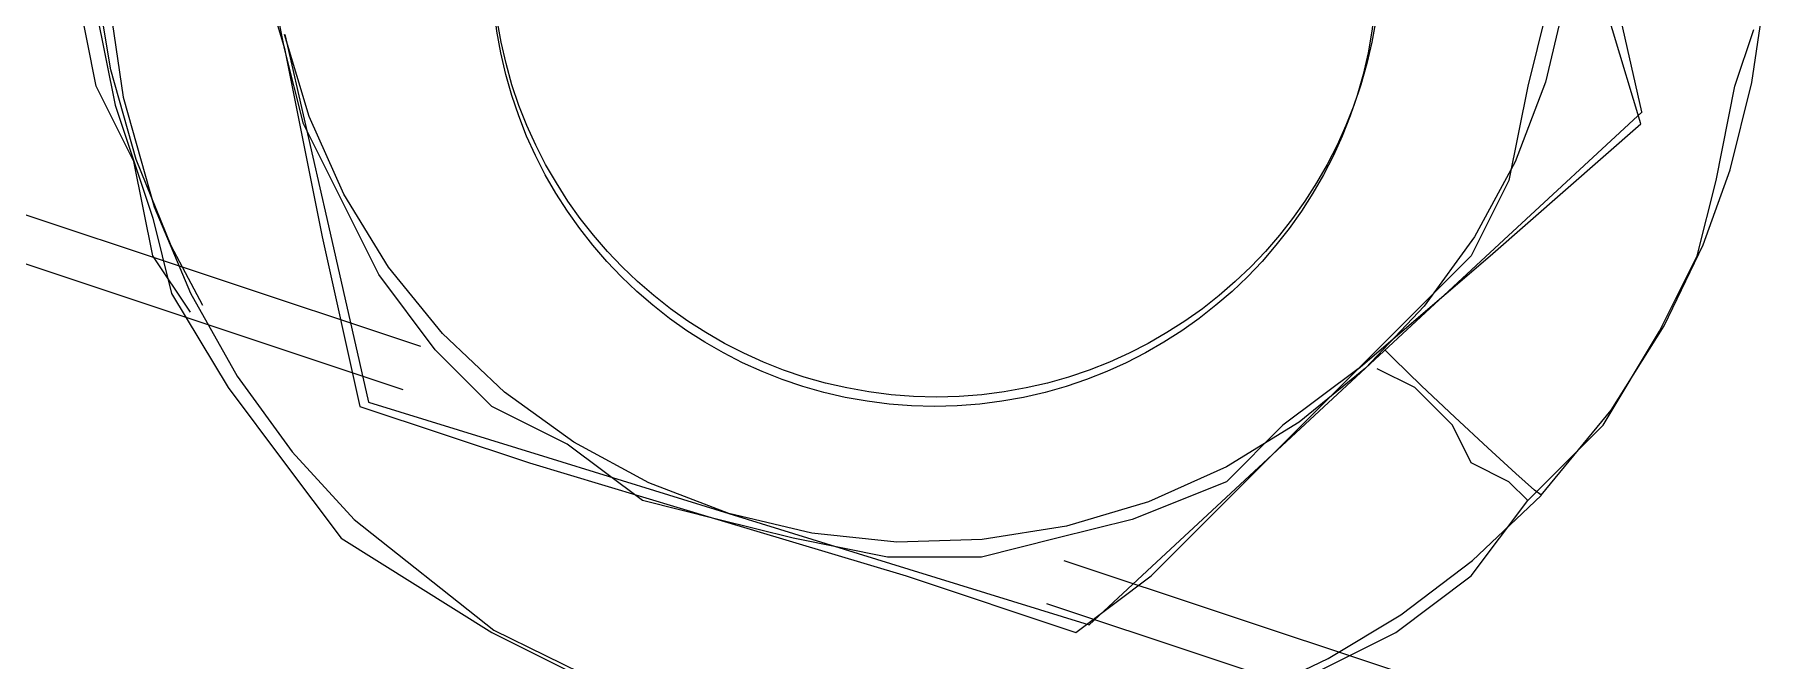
# Model space of a CAD drawing. Extents: x 3 to 592, y 5 to 207.
# Drawn here: x 62.644 to 65.88, y 51.63 to 52.802 of the extents above; entities that cross this region are included whole.
import ezdxf

# ---------------------------------------------------------------- set-up
doc = ezdxf.new("R2010")
doc.units = 0
doc.layers.get('0').update_dxf_attribs({"linetype": 'CONTINUOUS'})

msp = doc.modelspace()

# ---------------------------------------------------------------- linework, layer by layer
at = {"color": 7}
for points in [[(64.381944, 54.539444), (64.205556, 54.539444), (64.029167, 54.504167), (63.746944, 54.433611), (63.5, 54.327778), (63.323611, 54.186667), (63.1825, 54.045556), (63.076667, 53.939722), (62.900278, 53.6575), (62.865, 53.516389), (62.794444, 53.34), (62.759167, 53.198889), (62.759167, 53.0225), (62.759167, 52.846111), (62.794444, 52.669722), (62.865, 52.458056), (62.900278, 52.316944), (63.006111, 52.140556), (63.111944, 51.999444), (63.217778, 51.858333), (63.5, 51.681944), (63.782222, 51.540833)], [(64.382015, 54.552815), (64.209507, 54.548934), (64.046876, 54.527415), (63.758657, 54.444512), (63.523707, 54.327742), (63.341321, 54.198273), (63.206559, 54.072684), (63.101784, 53.950976), (62.929629, 53.672281), (62.865423, 53.517412), (62.818151, 53.356192), (62.789576, 53.199912), (62.777934, 53.052804), (62.782168, 52.872181), (62.809684, 52.684151), (62.86754, 52.478834), (62.935626, 52.317615), (63.023115, 52.16204), (63.126126, 52.020223), (63.24219, 51.893223), (63.503598, 51.686495), (63.793934, 51.54362)], [(64.382015, 54.552815), (64.209507, 54.548934), (64.046876, 54.527415), (63.758657, 54.444512), (63.523707, 54.327742), (63.341321, 54.198273), (63.206559, 54.072684), (63.101784, 53.950976), (62.929629, 53.672281), (62.865423, 53.517412), (62.818151, 53.356192), (62.789576, 53.199912), (62.777934, 53.052804), (62.782168, 52.872181), (62.809684, 52.684151), (62.86754, 52.478834), (62.935626, 52.317615), (63.023115, 52.16204), (63.126126, 52.020223), (63.24219, 51.893223), (63.503598, 51.686495), (63.793934, 51.54362)], [(64.382015, 54.552815), (64.209507, 54.548934), (64.046876, 54.527415), (63.758657, 54.444512), (63.523707, 54.327742), (63.341321, 54.198273), (63.206559, 54.072684), (63.101784, 53.950976), (62.929629, 53.672281), (62.865423, 53.517412), (62.818151, 53.356192), (62.789576, 53.199912), (62.777934, 53.052804), (62.782168, 52.872181), (62.809684, 52.684151), (62.86754, 52.478834), (62.935626, 52.317615), (63.023115, 52.16204), (63.126126, 52.020223), (63.24219, 51.893223), (63.503598, 51.686495), (63.793934, 51.54362)], [(64.382015, 54.552815), (64.209507, 54.548934), (64.046876, 54.527415), (63.758657, 54.444512), (63.523707, 54.327742), (63.341321, 54.198273), (63.206559, 54.072684), (63.101784, 53.950976), (62.929629, 53.672281), (62.865423, 53.517412), (62.818151, 53.356192), (62.789576, 53.199912), (62.777934, 53.052804), (62.782168, 52.872181), (62.809684, 52.684151), (62.86754, 52.478834), (62.935626, 52.317615), (63.023115, 52.16204), (63.126126, 52.020223), (63.24219, 51.893223), (63.503598, 51.686495), (63.793934, 51.54362)], [(63.111944, 52.775556), (63.076667, 52.951944), (63.076667, 53.093056), (63.076667, 53.269444), (63.111944, 53.410556), (63.1825, 53.551667), (63.253056, 53.692778), (63.358889, 53.833889), (63.464722, 53.939722)], [(62.935556, 53.481111), (63.006111, 53.128333), (63.111944, 52.775556)], [(65.475556, 53.34), (65.510833, 53.163611), (65.510833, 53.0225), (65.475556, 52.846111), (65.440278, 52.705), (65.405, 52.528611), (65.334444, 52.3875), (65.228611, 52.281667), (65.122778, 52.175833)], [(65.497322, 53.345609), (65.522722, 53.187565), (65.526955, 53.027756), (65.510728, 52.868654), (65.473333, 52.712726), (65.416536, 52.563501), (65.340336, 52.422742), (65.246497, 52.29292), (65.13643, 52.176856)], [(65.497322, 53.345609), (65.522722, 53.187565), (65.526955, 53.027756), (65.510728, 52.868654), (65.473333, 52.712726), (65.416536, 52.563501), (65.340336, 52.422742), (65.246497, 52.29292), (65.13643, 52.176856)], [(65.497322, 53.345609), (65.522722, 53.187565), (65.526955, 53.027756), (65.510728, 52.868654), (65.473333, 52.712726), (65.416536, 52.563501), (65.340336, 52.422742), (65.246497, 52.29292), (65.13643, 52.176856)], [(65.497322, 53.345609), (65.522722, 53.187565), (65.526955, 53.027756), (65.510728, 52.868654), (65.473333, 52.712726), (65.416536, 52.563501), (65.340336, 52.422742), (65.246497, 52.29292), (65.13643, 52.176856)], [(65.651944, 52.634444), (65.546111, 52.987222), (65.475556, 53.34)], [(65.654343, 52.657022), (65.576379, 52.999922), (65.497357, 53.345644)], [(65.654343, 52.657022), (65.576379, 52.999922), (65.497357, 53.345644)], [(65.654343, 52.657022), (65.576379, 52.999922), (65.497357, 53.345644)], [(65.654343, 52.657022), (65.576379, 52.999922), (65.497357, 53.345644)], [(62.833709, 52.567734), (62.786436, 52.735656), (62.757861, 52.907812)], [(62.833709, 52.567734), (62.786436, 52.735656), (62.757861, 52.907812)], [(62.833709, 52.567734), (62.786436, 52.735656), (62.757861, 52.907812)], [(62.833709, 52.567734), (62.786436, 52.735656), (62.757861, 52.907812)], [(62.829722, 52.563889), (62.759167, 52.705), (62.723889, 52.881389)], [(65.465431, 51.938872), (65.596311, 52.097975), (65.696147, 52.256372), (65.76882, 52.407714), (65.819267, 52.54812), (65.860189, 52.711809), (65.879945, 52.845864)], [(65.465431, 51.938872), (65.596311, 52.097975), (65.696147, 52.256372), (65.76882, 52.407714), (65.819267, 52.54812), (65.860189, 52.711809), (65.879945, 52.845864)], [(65.465431, 51.938872), (65.596311, 52.097975), (65.696147, 52.256372), (65.76882, 52.407714), (65.819267, 52.54812), (65.860189, 52.711809), (65.879945, 52.845864)], [(65.465431, 51.938872), (65.596311, 52.097975), (65.696147, 52.256372), (65.76882, 52.407714), (65.819267, 52.54812), (65.860189, 52.711809), (65.879945, 52.845864)], [(63.94383, 51.904829), (63.794252, 51.961979), (63.653494, 52.038179), (63.524024, 52.132018), (63.407608, 52.241732), (63.306713, 52.36591), (63.223105, 52.502435), (63.157841, 52.648485), (63.11198, 52.801591)], [(63.94383, 51.904829), (63.794252, 51.961979), (63.653494, 52.038179), (63.524024, 52.132018), (63.407608, 52.241732), (63.306713, 52.36591), (63.223105, 52.502435), (63.157841, 52.648485), (63.11198, 52.801591)], [(63.94383, 51.904829), (63.794252, 51.961979), (63.653494, 52.038179), (63.524024, 52.132018), (63.407608, 52.241732), (63.306713, 52.36591), (63.223105, 52.502435), (63.157841, 52.648485), (63.11198, 52.801591)], [(63.94383, 51.904829), (63.794252, 51.961979), (63.653494, 52.038179), (63.524024, 52.132018), (63.407608, 52.241732), (63.306713, 52.36591), (63.223105, 52.502435), (63.157841, 52.648485), (63.11198, 52.801591)], [(63.112015, 52.801767), (63.190684, 52.457456), (63.269001, 52.113145)], [(63.112015, 52.801767), (63.190684, 52.457456), (63.269001, 52.113145)], [(63.112015, 52.801767), (63.190684, 52.457456), (63.269001, 52.113145)], [(63.112015, 52.801767), (63.190684, 52.457456), (63.269001, 52.113145)], [(65.440278, 51.928889), (65.581389, 52.07), (65.687222, 52.246389), (65.757778, 52.3875), (65.793056, 52.528611), (65.828333, 52.705), (65.863611, 52.810833)], [(63.923333, 51.893611), (63.782222, 51.928889), (63.641111, 52.034722), (63.5, 52.105278), (63.394167, 52.211111), (63.288333, 52.352222), (63.217778, 52.493333), (63.147222, 52.634444), (63.111944, 52.775556)], [(63.111944, 52.775556), (63.1825, 52.422778), (63.253056, 52.105278)], [(65.136501, 52.176751), (65.39544, 52.416992), (65.654379, 52.656881)], [(65.136501, 52.176751), (65.39544, 52.416992), (65.654379, 52.656881)], [(65.136501, 52.176751), (65.39544, 52.416992), (65.654379, 52.656881)], [(65.136501, 52.176751), (65.39544, 52.416992), (65.654379, 52.656881)], [(65.122778, 52.175833), (65.369722, 52.3875), (65.651944, 52.634444)], [(62.161483, 52.61891), (63.366499, 52.217867)], [(62.161483, 52.61891), (63.366499, 52.217867)], [(62.935556, 52.281667), (62.865, 52.3875), (62.829722, 52.563889)], [(62.958592, 52.294049), (62.899678, 52.406233), (62.833709, 52.567805)], [(62.958592, 52.294049), (62.899678, 52.406233), (62.833709, 52.567805)], [(62.958592, 52.294049), (62.899678, 52.406233), (62.833709, 52.567805)], [(62.958592, 52.294049), (62.899678, 52.406233), (62.833709, 52.567805)], [(63.334276, 52.136556), (62.12926, 52.537599)], [(63.334276, 52.136556), (62.12926, 52.537599)], [(65.464902, 51.939366), (65.452907, 51.948539), (65.417982, 51.979583), (65.365418, 52.027561), (65.303682, 52.085416), (65.241593, 52.143978), (65.189029, 52.194778), (65.173154, 52.210653)], [(65.464902, 51.939366), (65.452907, 51.948539), (65.417982, 51.979583), (65.365418, 52.027561), (65.303682, 52.085416), (65.241593, 52.143978), (65.189029, 52.194778), (65.173154, 52.210653)], [(65.464902, 51.939366), (65.452907, 51.948539), (65.417982, 51.979583), (65.365418, 52.027561), (65.303682, 52.085416), (65.241593, 52.143978), (65.189029, 52.194778), (65.173154, 52.210653)], [(65.464902, 51.939366), (65.452907, 51.948539), (65.417982, 51.979583), (65.365418, 52.027561), (65.303682, 52.085416), (65.241593, 52.143978), (65.189029, 52.194778), (65.173154, 52.210653)], [(65.122778, 52.175833), (64.981667, 52.07), (64.875833, 51.964167), (64.699444, 51.893611), (64.558333, 51.858333), (64.417222, 51.823056), (64.240833, 51.823056), (64.064444, 51.858333), (63.923333, 51.893611)], [(65.136501, 52.176751), (65.012323, 52.075856), (64.876151, 51.991895), (64.730101, 51.926631), (64.576643, 51.881123), (64.418598, 51.855723), (64.25879, 51.851137), (64.099334, 51.867717), (63.943759, 51.904759)], [(65.136501, 52.176751), (65.012323, 52.075856), (64.876151, 51.991895), (64.730101, 51.926631), (64.576643, 51.881123), (64.418598, 51.855723), (64.25879, 51.851137), (64.099334, 51.867717), (63.943759, 51.904759)], [(65.136501, 52.176751), (65.012323, 52.075856), (64.876151, 51.991895), (64.730101, 51.926631), (64.576643, 51.881123), (64.418598, 51.855723), (64.25879, 51.851137), (64.099334, 51.867717), (63.943759, 51.904759)], [(65.136501, 52.176751), (65.012323, 52.075856), (64.876151, 51.991895), (64.730101, 51.926631), (64.576643, 51.881123), (64.418598, 51.855723), (64.25879, 51.851137), (64.099334, 51.867717), (63.943759, 51.904759)], [(64.593611, 51.681944), (64.734722, 51.787778), (65.122778, 52.175833)], [(64.618658, 51.696514), (64.736133, 51.805523), (65.136536, 52.176645)], [(64.618658, 51.696514), (64.736133, 51.805523), (65.136536, 52.176645)], [(64.618658, 51.696514), (64.736133, 51.805523), (65.136536, 52.176645)], [(64.618658, 51.696514), (64.736133, 51.805523), (65.136536, 52.176645)], [(65.440278, 51.928889), (65.405, 51.964167), (65.334444, 51.999444), (65.299167, 52.07), (65.228611, 52.140556), (65.158056, 52.175833)], [(63.269001, 52.11318), (63.604846, 52.009463), (63.943865, 51.904688)], [(63.269001, 52.11318), (63.604846, 52.009463), (63.943865, 51.904688)], [(63.269001, 52.11318), (63.604846, 52.009463), (63.943865, 51.904688)], [(63.269001, 52.11318), (63.604846, 52.009463), (63.943865, 51.904688)], [(63.253056, 52.105278), (63.570556, 51.999444), (63.923333, 51.893611)], [(64.932348, 51.56902), (65.066757, 51.633226), (65.202576, 51.71507), (65.336632, 51.81667), (65.465396, 51.938731)], [(64.932348, 51.56902), (65.066757, 51.633226), (65.202576, 51.71507), (65.336632, 51.81667), (65.465396, 51.938731)], [(64.932348, 51.56902), (65.066757, 51.633226), (65.202576, 51.71507), (65.336632, 51.81667), (65.465396, 51.938731)], [(64.932348, 51.56902), (65.066757, 51.633226), (65.202576, 51.71507), (65.336632, 51.81667), (65.465396, 51.938731)], [(65.052222, 51.611389), (65.193333, 51.681944), (65.334444, 51.787778), (65.440278, 51.928889)], [(63.923333, 51.893611), (64.276111, 51.787778), (64.593611, 51.681944)], [(63.94383, 51.904829), (64.281085, 51.80076), (64.618694, 51.696338)], [(63.94383, 51.904829), (64.281085, 51.80076), (64.618694, 51.696338)], [(63.94383, 51.904829), (64.281085, 51.80076), (64.618694, 51.696338)], [(63.94383, 51.904829), (64.281085, 51.80076), (64.618694, 51.696338)], [(64.571516, 51.816824), (65.776532, 51.415781)], [(64.571516, 51.816824), (65.776532, 51.415781)], [(65.744309, 51.334471), (64.539293, 51.735514)], [(65.744309, 51.334471), (64.539293, 51.735514)]]:
    msp.add_lwpolyline(points, dxfattribs=at)
for centre, radius in [((64.329028, 52.934306), 0.829028), ((64.332838, 52.955331), 0.832467), ((64.332838, 52.955331), 0.832467), ((64.332838, 52.955331), 0.832467), ((64.332838, 52.955331), 0.832467)]:
    msp.add_circle(centre, radius, dxfattribs=at)

doc.saveas('drawing.dxf')
